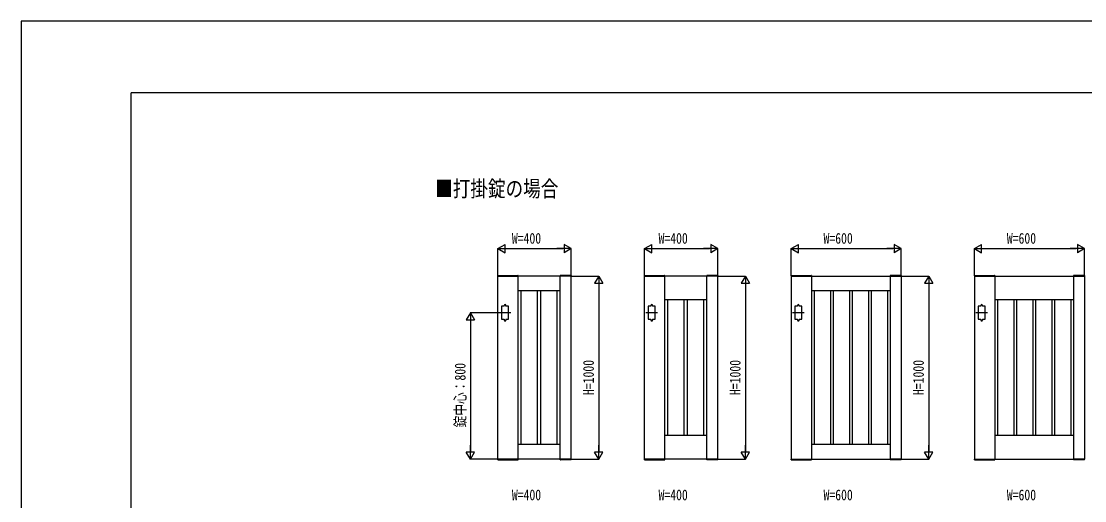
# Model space of a CAD drawing. Units: millimetres, scale not verified. Extents: x -8410 to 8410, y -5940 to 5940.
# Drawn here: x -8410 to -2609, y 3324 to 5940 of the extents above; entities that cross this region are included whole.
import ezdxf
from ezdxf.enums import TextEntityAlignment as Align

# ---------------------------------------------------------------- set-up
doc = ezdxf.new("R2010")
doc.units = ezdxf.units.MM
doc.header["$LTSCALE"] = 30
for name, color, linetype in [('0-1_USER1', 3, 'Continuous'), ('0-2_YKK_A1', 4, 'Continuous'), ('0-3_YKK_D', 6, 'Continuous'), ('0-4_YKK_ZWAK', 7, 'Continuous')]:
    doc.layers.add(name, color=color, linetype=linetype)
doc.styles.add('ＭＳ ゴシック', font='')
doc.styles.get('ＭＳ ゴシック').set_extended_font_data('MS Gothic')

msp = doc.modelspace()

# ---------------------------------------------------------------- linework, layer by layer
at = {"layer": '0-2_YKK_A1'}
for p, q in [((-5810.33, 4552.55), (-5810.46, 4550)), ((-5810.46, 4550), (-5699.46, 4550)), ((-5809.96, 3550), (-5809.96, 4550)), ((-5409.96, 4550), (-5809.96, 4550)), ((-5809.33, 4553.5), (-5700.6, 4553.5)), ((-5699.96, 3550), (-5699.96, 4550)), ((-5699.6, 4552.55), (-5699.46, 4550)), ((-5470.33, 4552.55), (-5470.46, 4550)), ((-5409.46, 4550), (-5470.46, 4550)), ((-5469.96, 3550), (-5469.96, 4550)), ((-5410.6, 4553.5), (-5469.33, 4553.5)), ((-5409.96, 3550), (-5409.96, 4550)), ((-5409.6, 4552.55), (-5409.46, 4550)), ((-5010.33, 4552.55), (-5010.46, 4550)), ((-5010.46, 4550), (-4899.46, 4550)), ((-5009.96, 3550), (-5009.96, 4550)), ((-4609.96, 4550), (-5009.96, 4550)), ((-5009.33, 4553.5), (-4900.6, 4553.5)), ((-4899.96, 3550), (-4899.96, 4550)), ((-4899.6, 4552.55), (-4899.46, 4550)), ((-4670.33, 4552.55), (-4670.46, 4550)), ((-4609.46, 4550), (-4670.46, 4550)), ((-4669.96, 3550), (-4669.96, 4550)), ((-4610.6, 4553.5), (-4669.33, 4553.5)), ((-4609.96, 3550), (-4609.96, 4550)), ((-4609.6, 4552.55), (-4609.46, 4550)), ((-4210.33, 4552.55), (-4210.46, 4550)), ((-4210.46, 4550), (-4099.46, 4550)), ((-4209.96, 4550), (-3609.97, 4550)), ((-4209.33, 4553.5), (-4100.6, 4553.5)), ((-4099.96, 4550), (-4099.96, 3550)), ((-4099.6, 4552.55), (-4099.46, 4550)), ((-3670.33, 4552.55), (-3670.46, 4550)), ((-3609.46, 4550), (-3670.46, 4550)), ((-3669.97, 4550), (-3669.97, 3550)), ((-3610.6, 4553.5), (-3669.33, 4553.5)), ((-3609.97, 4550), (-3609.97, 3550)), ((-3609.6, 4552.55), (-3609.46, 4550)), ((-3210.33, 4552.55), (-3210.47, 4550)), ((-3210.47, 4550), (-3099.47, 4550)), ((-3209.97, 4550), (-2609.97, 4550)), ((-3209.33, 4553.5), (-3100.6, 4553.5)), ((-3099.97, 4550), (-3099.97, 3550)), ((-3099.6, 4552.55), (-3099.47, 4550)), ((-2670.33, 4552.55), (-2670.47, 4550)), ((-2609.47, 4550), (-2670.47, 4550)), ((-2669.97, 4550), (-2669.97, 3550)), ((-2610.6, 4553.5), (-2669.33, 4553.5)), ((-2609.97, 4550), (-2609.97, 3550)), ((-2609.6, 4552.55), (-2609.47, 4550)), ((-5469.96, 4470), (-5699.96, 4470)), ((-5682.56, 3630), (-5682.56, 4470)), ((-5593.56, 3630), (-5593.56, 4470)), ((-5576.36, 3630), (-5576.36, 4470)), ((-5487.36, 3630), (-5487.36, 4470)), ((-3669.96, 4470), (-4099.96, 4470)), ((-4085.17, 4470), (-4085.17, 3630)), ((-3996.17, 4470), (-3996.17, 3630)), ((-3981.37, 4470), (-3981.37, 3630)), ((-3892.37, 4470), (-3892.37, 3630)), ((-3877.57, 4470), (-3877.57, 3630)), ((-3788.57, 4470), (-3788.57, 3630)), ((-3773.77, 4470), (-3773.77, 3630)), ((-3684.77, 4470), (-3684.77, 3630)), ((-4669.96, 4420), (-4899.96, 4420)), ((-4882.56, 3680), (-4882.56, 4420)), ((-4793.56, 3680), (-4793.56, 4420)), ((-4776.36, 3680), (-4776.36, 4420)), ((-4687.36, 3680), (-4687.36, 4420)), ((-2669.97, 4420), (-3099.97, 4420)), ((-3085.17, 4420), (-3085.17, 3680)), ((-2996.17, 4420), (-2996.17, 3680)), ((-2981.37, 4420), (-2981.37, 3680)), ((-2892.37, 4420), (-2892.37, 3680)), ((-2877.57, 4420), (-2877.57, 3680)), ((-2788.57, 4420), (-2788.57, 3680)), ((-2773.77, 4420), (-2773.77, 3680)), ((-2684.77, 4420), (-2684.77, 3680)), ((-5775.96, 4385), (-5775.96, 4390)), ((-5765.96, 4385), (-5765.96, 4390)), ((-4975.96, 4385), (-4975.96, 4390)), ((-4965.96, 4385), (-4965.96, 4390)), ((-4175.96, 4385), (-4175.96, 4390)), ((-4165.96, 4385), (-4165.96, 4390)), ((-3175.97, 4385), (-3175.97, 4390)), ((-3165.97, 4385), (-3165.97, 4390)), ((-5739.46, 4350), (-5802.46, 4350)), ((-5775.96, 4315), (-5775.96, 4310)), ((-5765.96, 4315), (-5765.96, 4310)), ((-4939.46, 4350), (-5002.46, 4350)), ((-4975.96, 4315), (-4975.96, 4310)), ((-4965.96, 4315), (-4965.96, 4310)), ((-4139.46, 4350), (-4202.46, 4350)), ((-4175.96, 4315), (-4175.96, 4310)), ((-4165.96, 4315), (-4165.96, 4310)), ((-3139.47, 4350), (-3202.47, 4350)), ((-3175.97, 4315), (-3175.97, 4310)), ((-3165.97, 4315), (-3165.97, 4310)), ((-4669.96, 3680), (-4899.96, 3680)), ((-2669.97, 3680), (-3099.97, 3680)), ((-5469.96, 3630), (-5699.96, 3630)), ((-3669.96, 3630), (-4099.96, 3630)), ((-5810.46, 3550), (-5699.46, 3550)), ((-5810.33, 3547.45), (-5810.46, 3550)), ((-5409.96, 3550), (-5809.96, 3550)), ((-5809.33, 3546.5), (-5700.6, 3546.5)), ((-5699.6, 3547.45), (-5699.46, 3550)), ((-5409.46, 3550), (-5470.46, 3550)), ((-5470.33, 3547.45), (-5470.46, 3550)), ((-5410.6, 3546.5), (-5469.33, 3546.5)), ((-5409.6, 3547.45), (-5409.46, 3550)), ((-5010.46, 3550), (-4899.46, 3550)), ((-5010.33, 3547.45), (-5010.46, 3550)), ((-4609.96, 3550), (-5009.96, 3550)), ((-5009.33, 3546.5), (-4900.6, 3546.5)), ((-4899.6, 3547.45), (-4899.46, 3550)), ((-4609.46, 3550), (-4670.46, 3550)), ((-4670.33, 3547.45), (-4670.46, 3550)), ((-4610.6, 3546.5), (-4669.33, 3546.5)), ((-4609.6, 3547.45), (-4609.46, 3550)), ((-4210.46, 3550), (-4099.46, 3550)), ((-4210.33, 3547.45), (-4210.46, 3550)), ((-4209.33, 3546.5), (-4100.6, 3546.5)), ((-4099.6, 3547.45), (-4099.46, 3550)), ((-3609.46, 3550), (-3670.46, 3550)), ((-3670.33, 3547.45), (-3670.46, 3550)), ((-3610.6, 3546.5), (-3669.33, 3546.5)), ((-3609.6, 3547.45), (-3609.46, 3550)), ((-3210.47, 3550), (-3099.47, 3550)), ((-3210.33, 3547.45), (-3210.47, 3550)), ((-3209.33, 3546.5), (-3100.6, 3546.5)), ((-3099.6, 3547.45), (-3099.47, 3550)), ((-2609.47, 3550), (-2670.47, 3550)), ((-2670.33, 3547.45), (-2670.47, 3550)), ((-2610.6, 3546.5), (-2669.33, 3546.5)), ((-2609.6, 3547.45), (-2609.47, 3550))]:
    msp.add_line(p, q, dxfattribs=at)
for points in [[(-4209.96, 4550), (-4209.96, 3550), (-3609.97, 3550)], [(-3209.97, 4550), (-3209.97, 3550), (-2609.97, 3550)], [(-5775.96, 4385), (-5789.96, 4385), (-5789.96, 4315), (-5775.96, 4315)], [(-5765.96, 4315), (-5751.96, 4315), (-5751.96, 4385), (-5765.96, 4385)], [(-4975.96, 4385), (-4989.96, 4385), (-4989.96, 4315), (-4975.96, 4315)], [(-4965.96, 4315), (-4951.96, 4315), (-4951.96, 4385), (-4965.96, 4385)], [(-4175.96, 4385), (-4189.96, 4385), (-4189.96, 4315), (-4175.96, 4315)], [(-4165.96, 4315), (-4151.96, 4315), (-4151.96, 4385), (-4165.96, 4385)], [(-3175.97, 4385), (-3189.97, 4385), (-3189.97, 4315), (-3175.97, 4315)], [(-3165.97, 4315), (-3151.97, 4315), (-3151.97, 4385), (-3165.97, 4385)]]:
    msp.add_lwpolyline(points, dxfattribs=at)
for centre, radius, start, end in [((-5809.33, 4552.5), 1, 90, 177), ((-5700.6, 4552.5), 1, 3, 90), ((-5469.33, 4552.5), 1, 90, 177), ((-5410.6, 4552.5), 1, 3, 90), ((-5009.33, 4552.5), 1, 90, 177), ((-4900.6, 4552.5), 1, 3, 90), ((-4669.33, 4552.5), 1, 90, 177), ((-4610.6, 4552.5), 1, 3, 90), ((-4209.33, 4552.5), 1, 90, 177), ((-4100.6, 4552.5), 1, 3, 90), ((-3669.33, 4552.5), 1, 90, 177), ((-3610.6, 4552.5), 1, 3, 90), ((-3209.33, 4552.5), 1, 90, 177), ((-3100.6, 4552.5), 1, 3, 90), ((-2669.33, 4552.5), 1, 90, 177), ((-2610.6, 4552.5), 1, 3, 90), ((-5770.96, 4390), 5, 0, 180), ((-4970.96, 4390), 5, 0, 180), ((-4170.96, 4390), 5, 0, 180), ((-3170.97, 4390), 5, 0, 180), ((-5770.96, 4310), 5, 180, 0), ((-4970.96, 4310), 5, 180, 0), ((-4170.96, 4310), 5, 180, 0), ((-3170.97, 4310), 5, 180, 0), ((-5809.33, 3547.5), 1, 183, 270), ((-5700.6, 3547.5), 1, 270, 357), ((-5469.33, 3547.5), 1, 183, 270), ((-5410.6, 3547.5), 1, 270, 357), ((-5009.33, 3547.5), 1, 183, 270), ((-4900.6, 3547.5), 1, 270, 357), ((-4669.33, 3547.5), 1, 183, 270), ((-4610.6, 3547.5), 1, 270, 357), ((-4209.33, 3547.5), 1, 183, 270), ((-4100.6, 3547.5), 1, 270, 357), ((-3669.33, 3547.5), 1, 183, 270), ((-3610.6, 3547.5), 1, 270, 357), ((-3209.33, 3547.5), 1, 183, 270), ((-3100.6, 3547.5), 1, 270, 357), ((-2669.33, 3547.5), 1, 183, 270), ((-2610.6, 3547.5), 1, 270, 357)]:
    msp.add_arc(centre, radius, start, end, dxfattribs=at)
at = {"layer": '0-3_YKK_D'}
for p, q in [((-5809.96, 4700), (-5770.99, 4722.5)), ((-5809.96, 4552), (-5809.96, 4701)), ((-5809.96, 4700), (-5770.99, 4677.5)), ((-5809.96, 4700), (-5732.02, 4700)), ((-5770.99, 4677.5), (-5770.99, 4722.5)), ((-5764.96, 4700), (-5454.96, 4700)), ((-5409.96, 4700), (-5487.9, 4700)), ((-5409.96, 4700), (-5448.93, 4722.5)), ((-5448.93, 4722.5), (-5448.93, 4677.5)), ((-5409.96, 4700), (-5448.93, 4677.5)), ((-5409.96, 4552), (-5409.96, 4701)), ((-5009.96, 4700), (-4970.99, 4722.5)), ((-5009.96, 4552), (-5009.96, 4701)), ((-5009.96, 4700), (-4970.99, 4677.5)), ((-5009.96, 4700), (-4932.02, 4700)), ((-4970.99, 4677.5), (-4970.99, 4722.5)), ((-4964.96, 4700), (-4654.96, 4700)), ((-4609.96, 4700), (-4687.91, 4700)), ((-4609.96, 4700), (-4648.93, 4722.5)), ((-4648.93, 4722.5), (-4648.93, 4677.5)), ((-4609.96, 4700), (-4648.93, 4677.5)), ((-4609.96, 4552), (-4609.96, 4701)), ((-4209.96, 4700), (-4170.99, 4722.5)), ((-4209.96, 4552), (-4209.96, 4701)), ((-4209.96, 4700), (-4170.99, 4677.5)), ((-4209.96, 4700), (-4132.02, 4700)), ((-4170.99, 4677.5), (-4170.99, 4722.5)), ((-4164.96, 4700), (-3654.96, 4700)), ((-3609.96, 4700), (-3687.91, 4700)), ((-3609.96, 4700), (-3648.94, 4722.5)), ((-3648.94, 4722.5), (-3648.94, 4677.5)), ((-3609.96, 4700), (-3648.94, 4677.5)), ((-3609.96, 4552), (-3609.96, 4701)), ((-3209.97, 4700), (-3170.99, 4722.5)), ((-3209.97, 4552), (-3209.97, 4701)), ((-3209.97, 4700), (-3170.99, 4677.5)), ((-3209.97, 4700), (-3132.02, 4700)), ((-3170.99, 4677.5), (-3170.99, 4722.5)), ((-3164.97, 4700), (-2654.97, 4700)), ((-2609.97, 4700), (-2687.91, 4700)), ((-2609.97, 4700), (-2648.94, 4722.5)), ((-2648.94, 4722.5), (-2648.94, 4677.5)), ((-2609.97, 4700), (-2648.94, 4677.5)), ((-2609.97, 4552), (-2609.97, 4701)), ((-5407.96, 4550), (-5258.96, 4550)), ((-5259.96, 4550), (-5282.46, 4511.03)), ((-5259.96, 4550), (-5237.46, 4511.03)), ((-5259.96, 4550), (-5259.96, 4472.06)), ((-4607.96, 4550), (-4458.96, 4550)), ((-4459.96, 4550), (-4482.46, 4511.03)), ((-4459.96, 4550), (-4437.46, 4511.03)), ((-4459.96, 4550), (-4459.96, 4472.06)), ((-3607.96, 4550), (-3458.97, 4550)), ((-3459.97, 4550), (-3482.47, 4511.03)), ((-3459.97, 4550), (-3437.47, 4511.03)), ((-3459.97, 4550), (-3459.97, 4472.06)), ((-5282.46, 4511.03), (-5237.46, 4511.03)), ((-5259.96, 4505), (-5259.96, 3595)), ((-4482.46, 4511.03), (-4437.46, 4511.03)), ((-4459.96, 4505), (-4459.96, 3595)), ((-3482.47, 4511.03), (-3437.47, 4511.03)), ((-3459.97, 4505), (-3459.97, 3595)), ((-5959.96, 4350), (-5982.46, 4311.03)), ((-5982.46, 4311.03), (-5937.46, 4311.03)), ((-5804.46, 4350), (-5960.96, 4350)), ((-5959.96, 4350), (-5937.46, 4311.03)), ((-5959.96, 4350), (-5959.96, 4272.06)), ((-5959.96, 4305), (-5959.96, 3595)), ((-5959.96, 3550), (-5959.96, 3627.94)), ((-5259.96, 3550), (-5259.96, 3627.94)), ((-4459.96, 3550), (-4459.96, 3627.94)), ((-3459.97, 3550), (-3459.97, 3627.94)), ((-5959.96, 3550), (-5982.46, 3588.97)), ((-5937.46, 3588.97), (-5982.46, 3588.97)), ((-5811.96, 3550), (-5960.96, 3550)), ((-5959.96, 3550), (-5937.46, 3588.97)), ((-5407.96, 3550), (-5258.96, 3550)), ((-5259.96, 3550), (-5282.46, 3588.97)), ((-5237.46, 3588.97), (-5282.46, 3588.97)), ((-5259.96, 3550), (-5237.46, 3588.97)), ((-4607.96, 3550), (-4458.96, 3550)), ((-4459.96, 3550), (-4482.46, 3588.97)), ((-4437.46, 3588.97), (-4482.46, 3588.97)), ((-4459.96, 3550), (-4437.46, 3588.97)), ((-3607.96, 3550), (-3458.97, 3550)), ((-3459.97, 3550), (-3482.47, 3588.97)), ((-3437.47, 3588.97), (-3482.47, 3588.97)), ((-3459.97, 3550), (-3437.47, 3588.97))]:
    msp.add_line(p, q, dxfattribs=at)
at = {"layer": '0-4_YKK_ZWAK'}
for p in [(7790.04, 5550), (-7809.96, -5050)]:
    msp.add_line(p, (-7809.96, 5550), dxfattribs=at)
msp.add_lwpolyline([(-8410, -5940), (8410, -5940), (8410, 5940), (-8410, 5940)], close=True, dxfattribs=at)

# ---------------------------------------------------------------- texts
at = {"layer": '0-1_USER1', "style": 'ＭＳ ゴシック', "width": 0.8}
msp.add_text('■打掛錠の場合', height=87.98, dxfattribs=at).set_placement((-6152.19, 4956.34), align=Align.BOTTOM_LEFT)
at = {"layer": '0-3_YKK_D', "style": 'ＭＳ ゴシック', "width": 0.8}
for s, p in [('W=400', (-5733.7, 4709)), ('W=400', (-4933.7, 4709)), ('W=600', (-4033.7, 4709)), ('W=600', (-3033.7, 4709)), ('W=400', (-5733.7, 3309)), ('W=400', (-4933.7, 3309)), ('W=600', (-4033.7, 3309)), ('W=600', (-3033.7, 3309))]:
    msp.add_text(s, height=58.65, dxfattribs=at).set_placement(p, align=Align.BOTTOM_LEFT)
for s, p in [('錠中心：800', (-5968.96, 3723.87)), ('H=1000', (-5268.96, 3900.67)), ('H=1000', (-4468.96, 3900.67)), ('H=1000', (-3468.97, 3900.67))]:
    msp.add_text(s, height=58.65, rotation=90, dxfattribs=at).set_placement(p, align=Align.BOTTOM_LEFT)

doc.saveas('drawing.dxf')
